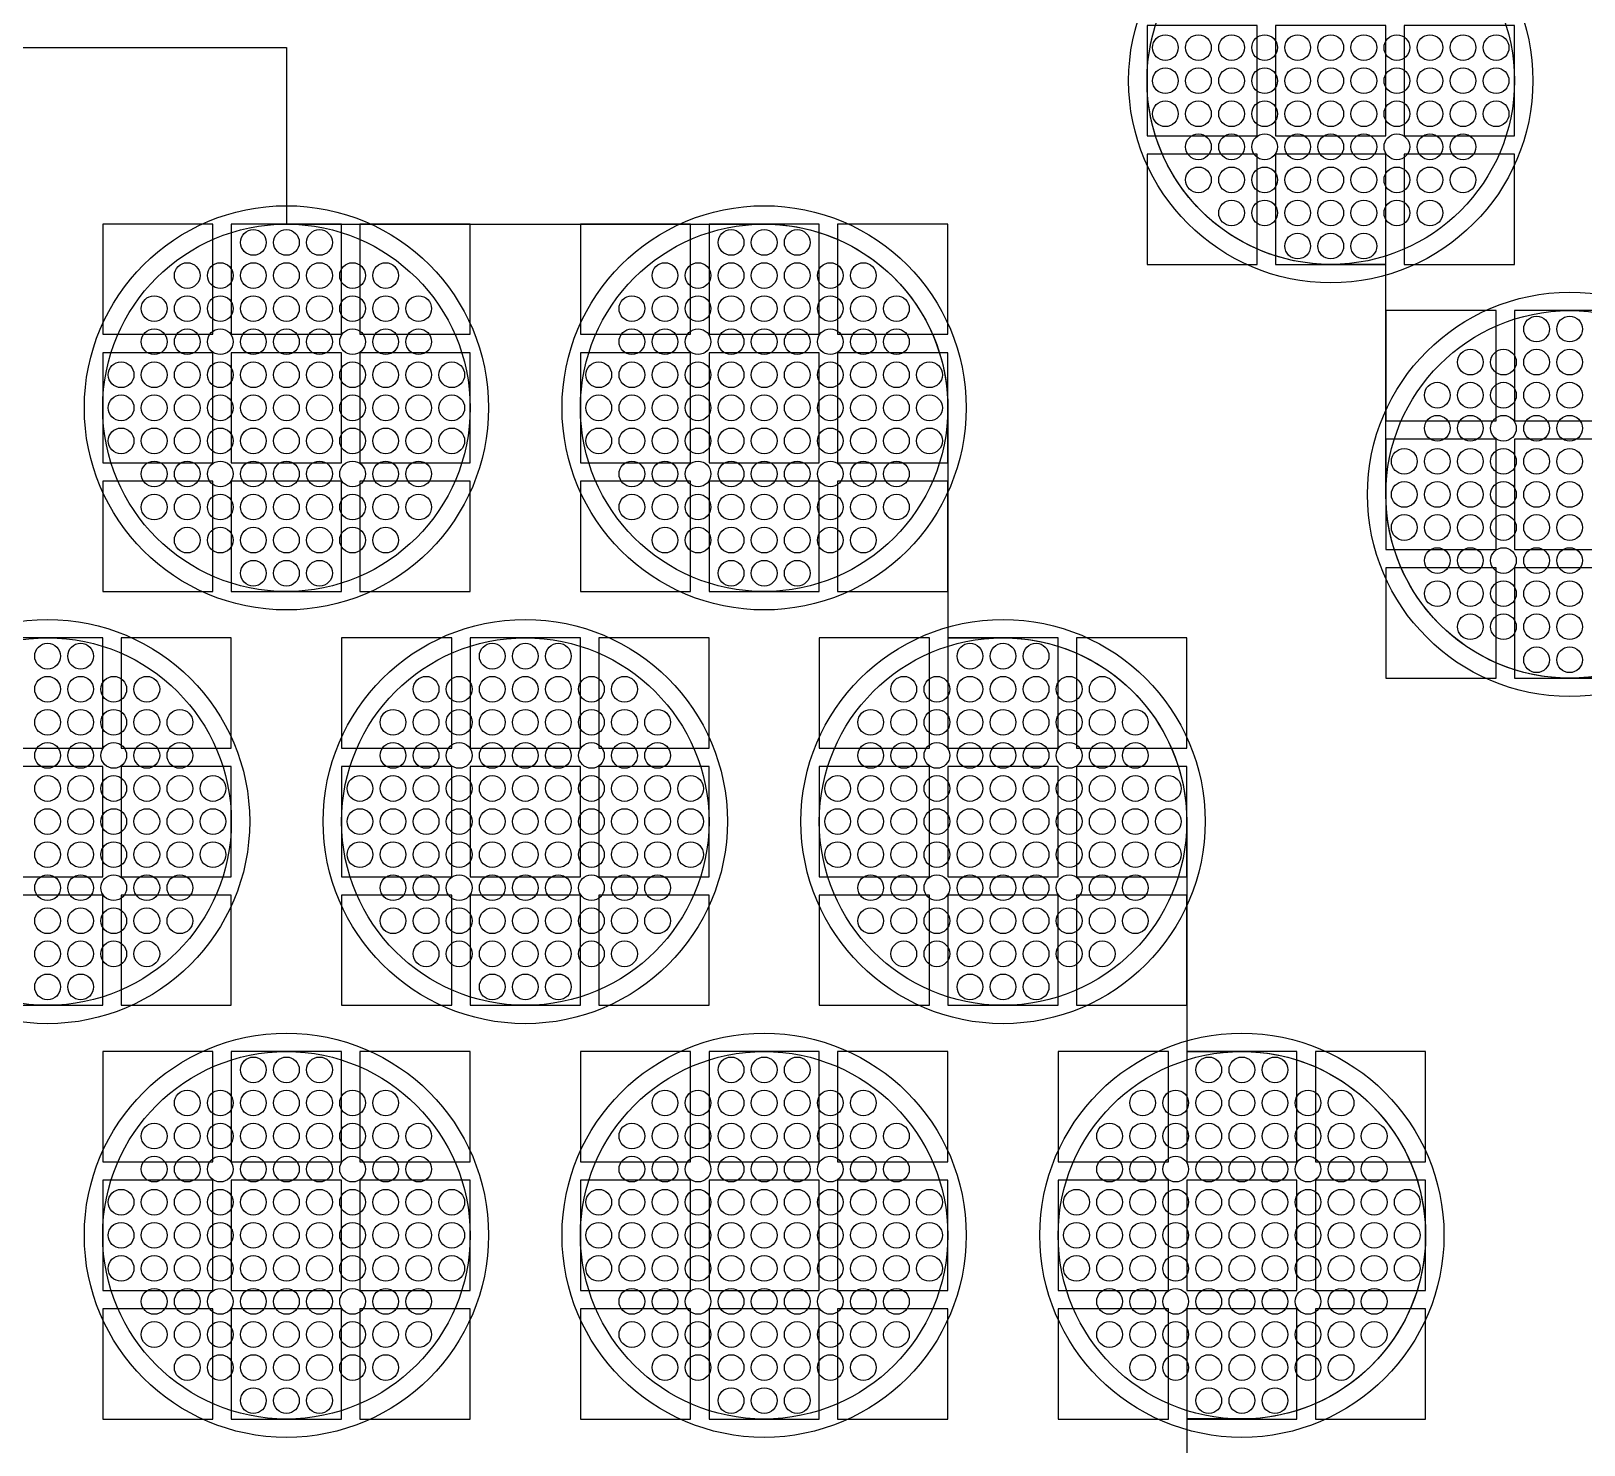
# Model space of a CAD drawing. Extents: x -49 to 54, y -38 to 38.
# Drawn here: x -8.858 to -4.632, y 19.852 to 23.699 of the extents above; entities that cross this region are included whole.
import ezdxf

# ---------------------------------------------------------------- set-up
doc = ezdxf.new("R2010")
doc.units = 0
for name, color, linetype in [('BACK_LAYER', 5, 'CONTINUOUS'), ('COND_LAYER_LOWER_ELECTRODE', 6, 'CONTINUOUS'), ('CONDUCTIVE_LAYER_BACK_LAYER', 2, 'CONTINUOUS'), ('EMITTER', 3, 'CONTINUOUS'), ('LOWER_ELECTRODE', 1, 'CONTINUOUS')]:
    doc.layers.add(name, color=color, linetype=linetype)

msp = doc.modelspace()

# ---------------------------------------------------------------- linework, layer by layer
at = {"layer": 'BACK_LAYER'}
for points in [[(-5.8209, 23.4139), (-5.5209, 23.4139), (-5.5209, 23.7139), (-5.8209, 23.7139)], [(-5.4709, 23.4139), (-5.1709, 23.4139), (-5.1709, 23.7139), (-5.4709, 23.7139)], [(-5.1209, 23.4139), (-4.8209, 23.4139), (-4.8209, 23.7139), (-5.1209, 23.7139)], [(-5.8209, 23.0639), (-5.5209, 23.0639), (-5.5209, 23.3639), (-5.8209, 23.3639)], [(-5.4709, 23.0639), (-5.1709, 23.0639), (-5.1709, 23.3639), (-5.4709, 23.3639)], [(-5.1209, 23.0639), (-4.8209, 23.0639), (-4.8209, 23.3639), (-5.1209, 23.3639)], [(-8.6628, 22.8737), (-8.3628, 22.8737), (-8.3628, 23.1737), (-8.6628, 23.1737)], [(-8.3128, 22.8737), (-8.0128, 22.8737), (-8.0128, 23.1737), (-8.3128, 23.1737)], [(-7.9628, 22.8737), (-7.6628, 22.8737), (-7.6628, 23.1737), (-7.9628, 23.1737)], [(-7.3628, 22.8737), (-7.0628, 22.8737), (-7.0628, 23.1737), (-7.3628, 23.1737)], [(-7.0128, 22.8737), (-6.7128, 22.8737), (-6.7128, 23.1737), (-7.0128, 23.1737)], [(-6.6628, 22.8737), (-6.3628, 22.8737), (-6.3628, 23.1737), (-6.6628, 23.1737)], [(-5.1709, 22.6381), (-4.8709, 22.6381), (-4.8709, 22.9381), (-5.1709, 22.9381)], [(-4.8209, 22.6381), (-4.5209, 22.6381), (-4.5209, 22.9381), (-4.8209, 22.9381)], [(-8.6628, 22.5237), (-8.3628, 22.5237), (-8.3628, 22.8237), (-8.6628, 22.8237)], [(-8.3128, 22.5237), (-8.0128, 22.5237), (-8.0128, 22.8237), (-8.3128, 22.8237)], [(-7.9628, 22.5237), (-7.6628, 22.5237), (-7.6628, 22.8237), (-7.9628, 22.8237)], [(-7.3628, 22.5237), (-7.0628, 22.5237), (-7.0628, 22.8237), (-7.3628, 22.8237)], [(-7.0128, 22.5237), (-6.7128, 22.5237), (-6.7128, 22.8237), (-7.0128, 22.8237)], [(-6.6628, 22.5237), (-6.3628, 22.5237), (-6.3628, 22.8237), (-6.6628, 22.8237)], [(-5.1709, 22.2881), (-4.8709, 22.2881), (-4.8709, 22.5881), (-5.1709, 22.5881)], [(-4.8209, 22.2881), (-4.5209, 22.2881), (-4.5209, 22.5881), (-4.8209, 22.5881)], [(-8.6628, 22.1737), (-8.3628, 22.1737), (-8.3628, 22.4737), (-8.6628, 22.4737)], [(-8.3128, 22.1737), (-8.0128, 22.1737), (-8.0128, 22.4737), (-8.3128, 22.4737)], [(-7.9628, 22.1737), (-7.6628, 22.1737), (-7.6628, 22.4737), (-7.9628, 22.4737)], [(-7.3628, 22.1737), (-7.0628, 22.1737), (-7.0628, 22.4737), (-7.3628, 22.4737)], [(-7.0128, 22.1737), (-6.7128, 22.1737), (-6.7128, 22.4737), (-7.0128, 22.4737)], [(-6.6628, 22.1737), (-6.3628, 22.1737), (-6.3628, 22.4737), (-6.6628, 22.4737)], [(-5.1709, 21.9381), (-4.8709, 21.9381), (-4.8709, 22.2381), (-5.1709, 22.2381)], [(-4.8209, 21.9381), (-4.5209, 21.9381), (-4.5209, 22.2381), (-4.8209, 22.2381)], [(-8.9628, 21.7479), (-8.6628, 21.7479), (-8.6628, 22.0479), (-8.9628, 22.0479)], [(-8.6128, 21.7479), (-8.3128, 21.7479), (-8.3128, 22.0479), (-8.6128, 22.0479)], [(-8.0128, 21.7479), (-7.7128, 21.7479), (-7.7128, 22.0479), (-8.0128, 22.0479)], [(-7.6628, 21.7479), (-7.3628, 21.7479), (-7.3628, 22.0479), (-7.6628, 22.0479)], [(-7.3128, 21.7479), (-7.0128, 21.7479), (-7.0128, 22.0479), (-7.3128, 22.0479)], [(-6.7128, 21.7479), (-6.4128, 21.7479), (-6.4128, 22.0479), (-6.7128, 22.0479)], [(-6.3628, 21.7479), (-6.0628, 21.7479), (-6.0628, 22.0479), (-6.3628, 22.0479)], [(-6.0128, 21.7479), (-5.7128, 21.7479), (-5.7128, 22.0479), (-6.0128, 22.0479)], [(-8.9628, 21.3979), (-8.6628, 21.3979), (-8.6628, 21.6979), (-8.9628, 21.6979)], [(-8.6128, 21.3979), (-8.3128, 21.3979), (-8.3128, 21.6979), (-8.6128, 21.6979)], [(-8.0128, 21.3979), (-7.7128, 21.3979), (-7.7128, 21.6979), (-8.0128, 21.6979)], [(-7.6628, 21.3979), (-7.3628, 21.3979), (-7.3628, 21.6979), (-7.6628, 21.6979)], [(-7.3128, 21.3979), (-7.0128, 21.3979), (-7.0128, 21.6979), (-7.3128, 21.6979)], [(-6.7128, 21.3979), (-6.4128, 21.3979), (-6.4128, 21.6979), (-6.7128, 21.6979)], [(-6.3628, 21.3979), (-6.0628, 21.3979), (-6.0628, 21.6979), (-6.3628, 21.6979)], [(-6.0128, 21.3979), (-5.7128, 21.3979), (-5.7128, 21.6979), (-6.0128, 21.6979)], [(-8.9628, 21.0479), (-8.6628, 21.0479), (-8.6628, 21.3479), (-8.9628, 21.3479)], [(-8.6128, 21.0479), (-8.3128, 21.0479), (-8.3128, 21.3479), (-8.6128, 21.3479)], [(-8.0128, 21.0479), (-7.7128, 21.0479), (-7.7128, 21.3479), (-8.0128, 21.3479)], [(-7.6628, 21.0479), (-7.3628, 21.0479), (-7.3628, 21.3479), (-7.6628, 21.3479)], [(-7.3128, 21.0479), (-7.0128, 21.0479), (-7.0128, 21.3479), (-7.3128, 21.3479)], [(-6.7128, 21.0479), (-6.4128, 21.0479), (-6.4128, 21.3479), (-6.7128, 21.3479)], [(-6.3628, 21.0479), (-6.0628, 21.0479), (-6.0628, 21.3479), (-6.3628, 21.3479)], [(-6.0128, 21.0479), (-5.7128, 21.0479), (-5.7128, 21.3479), (-6.0128, 21.3479)], [(-8.6628, 20.6221), (-8.3628, 20.6221), (-8.3628, 20.9221), (-8.6628, 20.9221)], [(-8.3128, 20.6221), (-8.0128, 20.6221), (-8.0128, 20.9221), (-8.3128, 20.9221)], [(-7.9628, 20.6221), (-7.6628, 20.6221), (-7.6628, 20.9221), (-7.9628, 20.9221)], [(-7.3628, 20.6221), (-7.0628, 20.6221), (-7.0628, 20.9221), (-7.3628, 20.9221)], [(-7.0128, 20.6221), (-6.7128, 20.6221), (-6.7128, 20.9221), (-7.0128, 20.9221)], [(-6.6628, 20.6221), (-6.3628, 20.6221), (-6.3628, 20.9221), (-6.6628, 20.9221)], [(-6.0628, 20.6221), (-5.7628, 20.6221), (-5.7628, 20.9221), (-6.0628, 20.9221)], [(-5.7128, 20.6221), (-5.4128, 20.6221), (-5.4128, 20.9221), (-5.7128, 20.9221)], [(-5.3628, 20.6221), (-5.0628, 20.6221), (-5.0628, 20.9221), (-5.3628, 20.9221)], [(-8.6628, 20.2721), (-8.3628, 20.2721), (-8.3628, 20.5721), (-8.6628, 20.5721)], [(-8.3128, 20.2721), (-8.0128, 20.2721), (-8.0128, 20.5721), (-8.3128, 20.5721)], [(-7.9628, 20.2721), (-7.6628, 20.2721), (-7.6628, 20.5721), (-7.9628, 20.5721)], [(-7.3628, 20.2721), (-7.0628, 20.2721), (-7.0628, 20.5721), (-7.3628, 20.5721)], [(-7.0128, 20.2721), (-6.7128, 20.2721), (-6.7128, 20.5721), (-7.0128, 20.5721)], [(-6.6628, 20.2721), (-6.3628, 20.2721), (-6.3628, 20.5721), (-6.6628, 20.5721)], [(-6.0628, 20.2721), (-5.7628, 20.2721), (-5.7628, 20.5721), (-6.0628, 20.5721)], [(-5.7128, 20.2721), (-5.4128, 20.2721), (-5.4128, 20.5721), (-5.7128, 20.5721)], [(-5.3628, 20.2721), (-5.0628, 20.2721), (-5.0628, 20.5721), (-5.3628, 20.5721)], [(-8.6628, 19.9221), (-8.3628, 19.9221), (-8.3628, 20.2221), (-8.6628, 20.2221)], [(-8.3128, 19.9221), (-8.0128, 19.9221), (-8.0128, 20.2221), (-8.3128, 20.2221)], [(-7.9628, 19.9221), (-7.6628, 19.9221), (-7.6628, 20.2221), (-7.9628, 20.2221)], [(-7.3628, 19.9221), (-7.0628, 19.9221), (-7.0628, 20.2221), (-7.3628, 20.2221)], [(-7.0128, 19.9221), (-6.7128, 19.9221), (-6.7128, 20.2221), (-7.0128, 20.2221)], [(-6.6628, 19.9221), (-6.3628, 19.9221), (-6.3628, 20.2221), (-6.6628, 20.2221)], [(-6.0628, 19.9221), (-5.7628, 19.9221), (-5.7628, 20.2221), (-6.0628, 20.2221)], [(-5.7128, 19.9221), (-5.4128, 19.9221), (-5.4128, 20.2221), (-5.7128, 20.2221)], [(-5.3628, 19.9221), (-5.0628, 19.9221), (-5.0628, 20.2221), (-5.3628, 20.2221)]]:
    msp.add_lwpolyline(points, close=True, dxfattribs=at)
at = {"layer": 'COND_LAYER_LOWER_ELECTRODE'}
for centre in [(-5.3209, 23.5639), (-8.1628, 22.6737), (-6.8628, 22.6737), (-4.6709, 22.4381), (-8.8128, 21.5479), (-7.5128, 21.5479), (-6.2128, 21.5479), (-8.1628, 20.4221), (-6.8628, 20.4221), (-5.5628, 20.4221)]:
    msp.add_circle(centre, 0.55, dxfattribs=at)
at = {"layer": 'CONDUCTIVE_LAYER_BACK_LAYER'}
for points in [[(-4.5209, 21.9382), (-4.6809, 21.9382), (-4.7007, 21.939), (-4.7206, 21.9406), (-4.7403, 21.9429), (-4.7599, 21.9461), (-4.7794, 21.95), (-4.7987, 21.9547), (-4.8179, 21.9602), (-4.8367, 21.9664), (-4.8554, 21.9734), (-4.8737, 21.9811), (-4.8917, 21.9895), (-4.9094, 21.9986), (-4.9266, 22.0084), (-4.9435, 22.019), (-4.96, 22.0301), (-4.976, 22.0419), (-4.9915, 22.0544), (-5.0065, 22.0674), (-5.021, 22.0811), (-5.0349, 22.0953), (-5.0482, 22.11), (-5.061, 22.1253), (-5.0731, 22.141), (-5.0846, 22.1572), (-5.0954, 22.1739), (-5.1056, 22.191), (-5.1151, 22.2085), (-5.1238, 22.2263), (-5.1319, 22.2445), (-5.1392, 22.2629), (-5.1458, 22.2817), (-5.1517, 22.3007), (-5.1568, 22.3199), (-5.1611, 22.3393), (-5.1646, 22.3589), (-5.1674, 22.3786), (-5.1693, 22.3984), (-5.1705, 22.4182), (-5.1709, 22.4381), (-5.1709, 23.064), (-5.3309, 23.064), (-5.3507, 23.0648), (-5.3706, 23.0664), (-5.3903, 23.0688), (-5.4099, 23.0719), (-5.4294, 23.0759), (-5.4487, 23.0805), (-5.4679, 23.086), (-5.4867, 23.0922), (-5.5054, 23.0992), (-5.5237, 23.1069), (-5.5417, 23.1153), (-5.5594, 23.1245), (-5.5766, 23.1343), (-5.5935, 23.1448), (-5.61, 23.156), (-5.626, 23.1678), (-5.6415, 23.1802), (-5.6565, 23.1933), (-5.671, 23.2069), (-5.6849, 23.2211), (-5.6982, 23.2358), (-5.711, 23.2511), (-5.7231, 23.2668), (-5.7346, 23.2831), (-5.7454, 23.2997), (-5.7556, 23.3168), (-5.7651, 23.3343), (-5.7738, 23.3521), (-5.7819, 23.3703), (-5.7892, 23.3888), (-5.7958, 23.4075), (-5.8017, 23.4265), (-5.8068, 23.4458), (-5.8111, 23.4652), (-5.8146, 23.4847), (-5.8174, 23.5044), (-5.8193, 23.5242), (-5.8205, 23.5441), (-5.8209, 23.5639), (-5.8205, 23.5838), (-5.8193, 23.6037), (-5.8174, 23.6234), (-5.8146, 23.6431), (-5.8111, 23.6627), (-5.8068, 23.6821), (-5.8017, 23.7013)], [(-9.9197, 23.6541), (-8.1628, 23.6541), (-8.1628, 23.1736), (-6.8528, 23.1736), (-6.833, 23.1729), (-6.8132, 23.1713), (-6.7934, 23.1689), (-6.7738, 23.1658), (-6.7543, 23.1618), (-6.735, 23.1571), (-6.7159, 23.1517), (-6.697, 23.1455), (-6.6784, 23.1385), (-6.66, 23.1308), (-6.642, 23.1224), (-6.6244, 23.1132), (-6.6071, 23.1034), (-6.5902, 23.0929), (-6.5737, 23.0817), (-6.5578, 23.0699), (-6.5422, 23.0575), (-6.5272, 23.0444), (-6.5128, 23.0308), (-6.4988, 23.0166), (-6.4855, 23.0019), (-6.4728, 22.9866), (-6.4606, 22.9708), (-6.4491, 22.9546), (-6.4383, 22.938), (-6.4281, 22.9209), (-6.4186, 22.9034), (-6.4099, 22.8856), (-6.4018, 22.8674), (-6.3945, 22.8489), (-6.3879, 22.8301), (-6.382, 22.8111), (-6.377, 22.7919), (-6.3726, 22.7725), (-6.3691, 22.7529), (-6.3663, 22.7333), (-6.3644, 22.7135), (-6.3632, 22.6936), (-6.3628, 22.6737), (-6.3628, 22.0478), (-6.2028, 22.0478), (-6.183, 22.047), (-6.1632, 22.0454), (-6.1434, 22.0431), (-6.1238, 22.0399), (-6.1043, 22.036), (-6.085, 22.0313), (-6.0659, 22.0258), (-6.047, 22.0196), (-6.0284, 22.0127), (-6.01, 22.005), (-5.992, 21.9965), (-5.9744, 21.9874), (-5.9571, 21.9776), (-5.9402, 21.9671), (-5.9237, 21.9559), (-5.9078, 21.9441), (-5.8922, 21.9316), (-5.8772, 21.9186), (-5.8628, 21.905), (-5.8488, 21.8908), (-5.8355, 21.876), (-5.8228, 21.8608), (-5.8106, 21.845), (-5.7991, 21.8288), (-5.7883, 21.8121), (-5.7781, 21.795), (-5.7686, 21.7776), (-5.7599, 21.7597), (-5.7518, 21.7415), (-5.7445, 21.7231), (-5.7379, 21.7043), (-5.732, 21.6853), (-5.727, 21.6661), (-5.7226, 21.6467), (-5.7191, 21.6271), (-5.7163, 21.6074), (-5.7144, 21.5876), (-5.7132, 21.5678), (-5.7128, 21.5479), (-5.7128, 20.922), (-5.5528, 20.922), (-5.533, 20.9212), (-5.5132, 20.9196), (-5.4934, 20.9172), (-5.4738, 20.9141), (-5.4543, 20.9102), (-5.435, 20.9055), (-5.4159, 20.9), (-5.397, 20.8938), (-5.3784, 20.8868), (-5.36, 20.8791), (-5.342, 20.8707), (-5.3244, 20.8616), (-5.3071, 20.8517), (-5.2902, 20.8412), (-5.2737, 20.8301), (-5.2578, 20.8183), (-5.2422, 20.8058), (-5.2272, 20.7928), (-5.2128, 20.7791), (-5.1988, 20.7649), (-5.1855, 20.7502), (-5.1728, 20.7349), (-5.1606, 20.7192), (-5.1491, 20.703), (-5.1383, 20.6863), (-5.1281, 20.6692), (-5.1186, 20.6517), (-5.1099, 20.6339), (-5.1018, 20.6157), (-5.0945, 20.5972), (-5.0879, 20.5785), (-5.082, 20.5595), (-5.077, 20.5403), (-5.0726, 20.5208), (-5.0691, 20.5013), (-5.0663, 20.4816), (-5.0644, 20.4618), (-5.0632, 20.442), (-5.0628, 20.4221), (-5.0632, 20.4022), (-5.0644, 20.3824), (-5.0663, 20.3626), (-5.0691, 20.3429), (-5.0726, 20.3233), (-5.077, 20.3039), (-5.082, 20.2847), (-5.0879, 20.2657), (-5.0945, 20.2469), (-5.1018, 20.2284), (-5.1099, 20.2103), (-5.1186, 20.1924), (-5.1281, 20.175), (-5.1383, 20.1579), (-5.1491, 20.1412), (-5.1606, 20.125), (-5.1728, 20.1092), (-5.1855, 20.094), (-5.1988, 20.0792), (-5.2128, 20.065), (-5.2272, 20.0514), (-5.2422, 20.0383), (-5.2578, 20.0259), (-5.2737, 20.0141), (-5.2902, 20.0029), (-5.3071, 19.9924), (-5.3244, 19.9826), (-5.342, 19.9735), (-5.36, 19.965), (-5.3784, 19.9573), (-5.397, 19.9504), (-5.4159, 19.9442), (-5.435, 19.9387), (-5.4543, 19.934), (-5.4738, 19.9301), (-5.4934, 19.9269), (-5.5132, 19.9245), (-5.533, 19.923), (-5.5528, 19.9222), (-5.7128, 19.9222), (-5.7128, 19.2962)]]:
    msp.add_lwpolyline(points, dxfattribs=at)
at = {"layer": 'EMITTER'}
for centre in [(-5.3209, 23.5639), (-8.1628, 22.6737), (-6.8628, 22.6737), (-4.6709, 22.4381), (-8.8128, 21.5479), (-7.5128, 21.5479), (-6.2128, 21.5479), (-8.1628, 20.4221), (-6.8628, 20.4221), (-5.5628, 20.4221)]:
    msp.add_circle(centre, 0.5, dxfattribs=at)
at = {"layer": 'LOWER_ELECTRODE'}
for centre in [(-5.7709, 23.6539), (-5.6809, 23.6539), (-5.5909, 23.6539), (-5.5009, 23.6539), (-5.4109, 23.6539), (-5.3209, 23.6539), (-5.2309, 23.6539), (-5.1409, 23.6539), (-5.0509, 23.6539), (-4.9609, 23.6539), (-4.8709, 23.6539), (-5.7709, 23.5639), (-5.6809, 23.5639), (-5.5909, 23.5639), (-5.5009, 23.5639), (-5.4109, 23.5639), (-5.3209, 23.5639), (-5.2309, 23.5639), (-5.1409, 23.5639), (-5.0509, 23.5639), (-4.9609, 23.5639), (-4.8709, 23.5639), (-5.7709, 23.4739), (-5.6809, 23.4739), (-5.5909, 23.4739), (-5.5009, 23.4739), (-5.4109, 23.4739), (-5.3209, 23.4739), (-5.2309, 23.4739), (-5.1409, 23.4739), (-5.0509, 23.4739), (-4.9609, 23.4739), (-4.8709, 23.4739), (-5.6809, 23.3839), (-5.5909, 23.3839), (-5.5009, 23.3839), (-5.4109, 23.3839), (-5.3209, 23.3839), (-5.2309, 23.3839), (-5.1409, 23.3839), (-5.0509, 23.3839), (-4.9609, 23.3839), (-5.6809, 23.2939), (-5.5909, 23.2939), (-5.5009, 23.2939), (-5.4109, 23.2939), (-5.3209, 23.2939), (-5.2309, 23.2939), (-5.1409, 23.2939), (-5.0509, 23.2939), (-4.9609, 23.2939), (-5.5909, 23.2039), (-5.5009, 23.2039), (-5.4109, 23.2039), (-5.3209, 23.2039), (-5.2309, 23.2039), (-5.1409, 23.2039), (-5.0509, 23.2039), (-8.2528, 23.1237), (-8.1628, 23.1237), (-8.0728, 23.1237), (-6.9528, 23.1237), (-6.8628, 23.1237), (-6.7728, 23.1237), (-5.4109, 23.1139), (-5.3209, 23.1139), (-5.2309, 23.1139), (-8.4328, 23.0337), (-8.3428, 23.0337), (-8.2528, 23.0337), (-8.1628, 23.0337), (-8.0728, 23.0337), (-7.9828, 23.0337), (-7.8928, 23.0337), (-7.1328, 23.0337), (-7.0428, 23.0337), (-6.9528, 23.0337), (-6.8628, 23.0337), (-6.7728, 23.0337), (-6.6828, 23.0337), (-6.5928, 23.0337), (-8.5228, 22.9437), (-8.4328, 22.9437), (-8.3428, 22.9437), (-8.2528, 22.9437), (-8.1628, 22.9437), (-8.0728, 22.9437), (-7.9828, 22.9437), (-7.8928, 22.9437), (-7.8028, 22.9437), (-7.2228, 22.9437), (-7.1328, 22.9437), (-7.0428, 22.9437), (-6.9528, 22.9437), (-6.8628, 22.9437), (-6.7728, 22.9437), (-6.6828, 22.9437), (-6.5928, 22.9437), (-6.5028, 22.9437), (-4.7609, 22.8881), (-4.6709, 22.8881), (-8.5228, 22.8537), (-8.4328, 22.8537), (-8.3428, 22.8537), (-8.2528, 22.8537), (-8.1628, 22.8537), (-8.0728, 22.8537), (-7.9828, 22.8537), (-7.8928, 22.8537), (-7.8028, 22.8537), (-7.2228, 22.8537), (-7.1328, 22.8537), (-7.0428, 22.8537), (-6.9528, 22.8537), (-6.8628, 22.8537), (-6.7728, 22.8537), (-6.6828, 22.8537), (-6.5928, 22.8537), (-6.5028, 22.8537), (-4.9409, 22.7981), (-4.8509, 22.7981), (-4.7609, 22.7981), (-4.6709, 22.7981), (-8.6128, 22.7637), (-8.5228, 22.7637), (-8.4328, 22.7637), (-8.3428, 22.7637), (-8.2528, 22.7637), (-8.1628, 22.7637), (-8.0728, 22.7637), (-7.9828, 22.7637), (-7.8928, 22.7637), (-7.8028, 22.7637), (-7.7128, 22.7637), (-7.3128, 22.7637), (-7.2228, 22.7637), (-7.1328, 22.7637), (-7.0428, 22.7637), (-6.9528, 22.7637), (-6.8628, 22.7637), (-6.7728, 22.7637), (-6.6828, 22.7637), (-6.5928, 22.7637), (-6.5028, 22.7637), (-6.4128, 22.7637), (-5.0309, 22.7081), (-4.9409, 22.7081), (-4.8509, 22.7081), (-4.7609, 22.7081), (-4.6709, 22.7081), (-8.6128, 22.6737), (-8.5228, 22.6737), (-8.4328, 22.6737), (-8.3428, 22.6737), (-8.2528, 22.6737), (-8.1628, 22.6737), (-8.0728, 22.6737), (-7.9828, 22.6737), (-7.8928, 22.6737), (-7.8028, 22.6737), (-7.7128, 22.6737), (-7.3128, 22.6737), (-7.2228, 22.6737), (-7.1328, 22.6737), (-7.0428, 22.6737), (-6.9528, 22.6737), (-6.8628, 22.6737), (-6.7728, 22.6737), (-6.6828, 22.6737), (-6.5928, 22.6737), (-6.5028, 22.6737), (-6.4128, 22.6737), (-5.0309, 22.6181), (-4.9409, 22.6181), (-4.8509, 22.6181), (-4.7609, 22.6181), (-4.6709, 22.6181), (-8.6128, 22.5837), (-8.5228, 22.5837), (-8.4328, 22.5837), (-8.3428, 22.5837), (-8.2528, 22.5837), (-8.1628, 22.5837), (-8.0728, 22.5837), (-7.9828, 22.5837), (-7.8928, 22.5837), (-7.8028, 22.5837), (-7.7128, 22.5837), (-7.3128, 22.5837), (-7.2228, 22.5837), (-7.1328, 22.5837), (-7.0428, 22.5837), (-6.9528, 22.5837), (-6.8628, 22.5837), (-6.7728, 22.5837), (-6.6828, 22.5837), (-6.5928, 22.5837), (-6.5028, 22.5837), (-6.4128, 22.5837), (-8.5228, 22.4937), (-8.4328, 22.4937), (-8.3428, 22.4937), (-8.2528, 22.4937), (-8.1628, 22.4937), (-8.0728, 22.4937), (-7.9828, 22.4937), (-7.8928, 22.4937), (-7.8028, 22.4937), (-7.2228, 22.4937), (-7.1328, 22.4937), (-7.0428, 22.4937), (-6.9528, 22.4937), (-6.8628, 22.4937), (-6.7728, 22.4937), (-6.6828, 22.4937), (-6.5928, 22.4937), (-6.5028, 22.4937), (-5.1209, 22.5281), (-5.0309, 22.5281), (-4.9409, 22.5281), (-4.8509, 22.5281), (-4.7609, 22.5281), (-4.6709, 22.5281), (-5.1209, 22.4381), (-5.0309, 22.4381), (-4.9409, 22.4381), (-4.8509, 22.4381), (-4.7609, 22.4381), (-4.6709, 22.4381), (-8.5228, 22.4037), (-8.4328, 22.4037), (-8.3428, 22.4037), (-8.2528, 22.4037), (-8.1628, 22.4037), (-8.0728, 22.4037), (-7.9828, 22.4037), (-7.8928, 22.4037), (-7.8028, 22.4037), (-7.2228, 22.4037), (-7.1328, 22.4037), (-7.0428, 22.4037), (-6.9528, 22.4037), (-6.8628, 22.4037), (-6.7728, 22.4037), (-6.6828, 22.4037), (-6.5928, 22.4037), (-6.5028, 22.4037), (-5.1209, 22.3481), (-5.0309, 22.3481), (-4.9409, 22.3481), (-4.8509, 22.3481), (-4.7609, 22.3481), (-4.6709, 22.3481), (-8.4328, 22.3137), (-8.3428, 22.3137), (-8.2528, 22.3137), (-8.1628, 22.3137), (-8.0728, 22.3137), (-7.9828, 22.3137), (-7.8928, 22.3137), (-7.1328, 22.3137), (-7.0428, 22.3137), (-6.9528, 22.3137), (-6.8628, 22.3137), (-6.7728, 22.3137), (-6.6828, 22.3137), (-6.5928, 22.3137), (-5.0309, 22.2581), (-4.9409, 22.2581), (-4.8509, 22.2581), (-4.7609, 22.2581), (-4.6709, 22.2581), (-8.2528, 22.2237), (-8.1628, 22.2237), (-8.0728, 22.2237), (-6.9528, 22.2237), (-6.8628, 22.2237), (-6.7728, 22.2237), (-5.0309, 22.1681), (-4.9409, 22.1681), (-4.8509, 22.1681), (-4.7609, 22.1681), (-4.6709, 22.1681), (-4.9409, 22.0781), (-4.8509, 22.0781), (-4.7609, 22.0781), (-4.6709, 22.0781), (-8.8128, 21.9979), (-8.7228, 21.9979), (-7.6028, 21.9979), (-7.5128, 21.9979), (-7.4228, 21.9979), (-6.3028, 21.9979), (-6.2128, 21.9979), (-6.1228, 21.9979), (-4.7609, 21.9881), (-4.6709, 21.9881), (-8.8128, 21.9079), (-8.7228, 21.9079), (-8.6328, 21.9079), (-8.5428, 21.9079), (-7.7828, 21.9079), (-7.6928, 21.9079), (-7.6028, 21.9079), (-7.5128, 21.9079), (-7.4228, 21.9079), (-7.3328, 21.9079), (-7.2428, 21.9079), (-6.4828, 21.9079), (-6.3928, 21.9079), (-6.3028, 21.9079), (-6.2128, 21.9079), (-6.1228, 21.9079), (-6.0328, 21.9079), (-5.9428, 21.9079), (-8.8128, 21.8179), (-8.7228, 21.8179), (-8.6328, 21.8179), (-8.5428, 21.8179), (-8.4528, 21.8179), (-7.8728, 21.8179), (-7.7828, 21.8179), (-7.6928, 21.8179), (-7.6028, 21.8179), (-7.5128, 21.8179), (-7.4228, 21.8179), (-7.3328, 21.8179), (-7.2428, 21.8179), (-7.1528, 21.8179), (-6.5728, 21.8179), (-6.4828, 21.8179), (-6.3928, 21.8179), (-6.3028, 21.8179), (-6.2128, 21.8179), (-6.1228, 21.8179), (-6.0328, 21.8179), (-5.9428, 21.8179), (-5.8528, 21.8179), (-8.8128, 21.7279), (-8.7228, 21.7279), (-8.6328, 21.7279), (-8.5428, 21.7279), (-8.4528, 21.7279), (-7.8728, 21.7279), (-7.7828, 21.7279), (-7.6928, 21.7279), (-7.6028, 21.7279), (-7.5128, 21.7279), (-7.4228, 21.7279), (-7.3328, 21.7279), (-7.2428, 21.7279), (-7.1528, 21.7279), (-6.5728, 21.7279), (-6.4828, 21.7279), (-6.3928, 21.7279), (-6.3028, 21.7279), (-6.2128, 21.7279), (-6.1228, 21.7279), (-6.0328, 21.7279), (-5.9428, 21.7279), (-5.8528, 21.7279), (-8.8128, 21.6379), (-8.7228, 21.6379), (-8.6328, 21.6379), (-8.5428, 21.6379), (-8.4528, 21.6379), (-8.3628, 21.6379), (-7.9628, 21.6379), (-7.8728, 21.6379), (-7.7828, 21.6379), (-7.6928, 21.6379), (-7.6028, 21.6379), (-7.5128, 21.6379), (-7.4228, 21.6379), (-7.3328, 21.6379), (-7.2428, 21.6379), (-7.1528, 21.6379), (-7.0628, 21.6379), (-6.6628, 21.6379), (-6.5728, 21.6379), (-6.4828, 21.6379), (-6.3928, 21.6379), (-6.3028, 21.6379), (-6.2128, 21.6379), (-6.1228, 21.6379), (-6.0328, 21.6379), (-5.9428, 21.6379), (-5.8528, 21.6379), (-5.7628, 21.6379), (-8.8128, 21.5479), (-8.7228, 21.5479), (-8.6328, 21.5479), (-8.5428, 21.5479), (-8.4528, 21.5479), (-8.3628, 21.5479), (-7.9628, 21.5479), (-7.8728, 21.5479), (-7.7828, 21.5479), (-7.6928, 21.5479), (-7.6028, 21.5479), (-7.5128, 21.5479), (-7.4228, 21.5479), (-7.3328, 21.5479), (-7.2428, 21.5479), (-7.1528, 21.5479), (-7.0628, 21.5479), (-6.6628, 21.5479), (-6.5728, 21.5479), (-6.4828, 21.5479), (-6.3928, 21.5479), (-6.3028, 21.5479), (-6.2128, 21.5479), (-6.1228, 21.5479), (-6.0328, 21.5479), (-5.9428, 21.5479), (-5.8528, 21.5479), (-5.7628, 21.5479), (-8.8128, 21.4579), (-8.7228, 21.4579), (-8.6328, 21.4579), (-8.5428, 21.4579), (-8.4528, 21.4579), (-8.3628, 21.4579), (-7.9628, 21.4579), (-7.8728, 21.4579), (-7.7828, 21.4579), (-7.6928, 21.4579), (-7.6028, 21.4579), (-7.5128, 21.4579), (-7.4228, 21.4579), (-7.3328, 21.4579), (-7.2428, 21.4579), (-7.1528, 21.4579), (-7.0628, 21.4579), (-6.6628, 21.4579), (-6.5728, 21.4579), (-6.4828, 21.4579), (-6.3928, 21.4579), (-6.3028, 21.4579), (-6.2128, 21.4579), (-6.1228, 21.4579), (-6.0328, 21.4579), (-5.9428, 21.4579), (-5.8528, 21.4579), (-5.7628, 21.4579), (-8.8128, 21.3679), (-8.7228, 21.3679), (-8.6328, 21.3679), (-8.5428, 21.3679), (-8.4528, 21.3679), (-7.8728, 21.3679), (-7.7828, 21.3679), (-7.6928, 21.3679), (-7.6028, 21.3679), (-7.5128, 21.3679), (-7.4228, 21.3679), (-7.3328, 21.3679), (-7.2428, 21.3679), (-7.1528, 21.3679), (-6.5728, 21.3679), (-6.4828, 21.3679), (-6.3928, 21.3679), (-6.3028, 21.3679), (-6.2128, 21.3679), (-6.1228, 21.3679), (-6.0328, 21.3679), (-5.9428, 21.3679), (-5.8528, 21.3679), (-8.8128, 21.2779), (-8.7228, 21.2779), (-8.6328, 21.2779), (-8.5428, 21.2779), (-8.4528, 21.2779), (-7.8728, 21.2779), (-7.7828, 21.2779), (-7.6928, 21.2779), (-7.6028, 21.2779), (-7.5128, 21.2779), (-7.4228, 21.2779), (-7.3328, 21.2779), (-7.2428, 21.2779), (-7.1528, 21.2779), (-6.5728, 21.2779), (-6.4828, 21.2779), (-6.3928, 21.2779), (-6.3028, 21.2779), (-6.2128, 21.2779), (-6.1228, 21.2779), (-6.0328, 21.2779), (-5.9428, 21.2779), (-5.8528, 21.2779), (-8.8128, 21.1879), (-8.7228, 21.1879), (-8.6328, 21.1879), (-8.5428, 21.1879), (-7.7828, 21.1879), (-7.6928, 21.1879), (-7.6028, 21.1879), (-7.5128, 21.1879), (-7.4228, 21.1879), (-7.3328, 21.1879), (-7.2428, 21.1879), (-6.4828, 21.1879), (-6.3928, 21.1879), (-6.3028, 21.1879), (-6.2128, 21.1879), (-6.1228, 21.1879), (-6.0328, 21.1879), (-5.9428, 21.1879), (-8.8128, 21.0979), (-8.7228, 21.0979), (-7.6028, 21.0979), (-7.5128, 21.0979), (-7.4228, 21.0979), (-6.3028, 21.0979), (-6.2128, 21.0979), (-6.1228, 21.0979), (-8.2528, 20.8721), (-8.1628, 20.8721), (-8.0728, 20.8721), (-6.9528, 20.8721), (-6.8628, 20.8721), (-6.7728, 20.8721), (-5.6528, 20.8721), (-5.5628, 20.8721), (-5.4728, 20.8721), (-8.4328, 20.7821), (-8.3428, 20.7821), (-8.2528, 20.7821), (-8.1628, 20.7821), (-8.0728, 20.7821), (-7.9828, 20.7821), (-7.8928, 20.7821), (-7.1328, 20.7821), (-7.0428, 20.7821), (-6.9528, 20.7821), (-6.8628, 20.7821), (-6.7728, 20.7821), (-6.6828, 20.7821), (-6.5928, 20.7821), (-5.8328, 20.7821), (-5.7428, 20.7821), (-5.6528, 20.7821), (-5.5628, 20.7821), (-5.4728, 20.7821), (-5.3828, 20.7821), (-5.2928, 20.7821), (-8.5228, 20.6921), (-8.4328, 20.6921), (-8.3428, 20.6921), (-8.2528, 20.6921), (-8.1628, 20.6921), (-8.0728, 20.6921), (-7.9828, 20.6921), (-7.8928, 20.6921), (-7.8028, 20.6921), (-7.2228, 20.6921), (-7.1328, 20.6921), (-7.0428, 20.6921), (-6.9528, 20.6921), (-6.8628, 20.6921), (-6.7728, 20.6921), (-6.6828, 20.6921), (-6.5928, 20.6921), (-6.5028, 20.6921), (-5.9228, 20.6921), (-5.8328, 20.6921), (-5.7428, 20.6921), (-5.6528, 20.6921), (-5.5628, 20.6921), (-5.4728, 20.6921), (-5.3828, 20.6921), (-5.2928, 20.6921), (-5.2028, 20.6921), (-8.5228, 20.6021), (-8.4328, 20.6021), (-8.3428, 20.6021), (-8.2528, 20.6021), (-8.1628, 20.6021), (-8.0728, 20.6021), (-7.9828, 20.6021), (-7.8928, 20.6021), (-7.8028, 20.6021), (-7.2228, 20.6021), (-7.1328, 20.6021), (-7.0428, 20.6021), (-6.9528, 20.6021), (-6.8628, 20.6021), (-6.7728, 20.6021), (-6.6828, 20.6021), (-6.5928, 20.6021), (-6.5028, 20.6021), (-5.9228, 20.6021), (-5.8328, 20.6021), (-5.7428, 20.6021), (-5.6528, 20.6021), (-5.5628, 20.6021), (-5.4728, 20.6021), (-5.3828, 20.6021), (-5.2928, 20.6021), (-5.2028, 20.6021), (-8.6128, 20.5121), (-8.5228, 20.5121), (-8.4328, 20.5121), (-8.3428, 20.5121), (-8.2528, 20.5121), (-8.1628, 20.5121), (-8.0728, 20.5121), (-7.9828, 20.5121), (-7.8928, 20.5121), (-7.8028, 20.5121), (-7.7128, 20.5121), (-7.3128, 20.5121), (-7.2228, 20.5121), (-7.1328, 20.5121), (-7.0428, 20.5121), (-6.9528, 20.5121), (-6.8628, 20.5121), (-6.7728, 20.5121), (-6.6828, 20.5121), (-6.5928, 20.5121), (-6.5028, 20.5121), (-6.4128, 20.5121), (-6.0128, 20.5121), (-5.9228, 20.5121), (-5.8328, 20.5121), (-5.7428, 20.5121), (-5.6528, 20.5121), (-5.5628, 20.5121), (-5.4728, 20.5121), (-5.3828, 20.5121), (-5.2928, 20.5121), (-5.2028, 20.5121), (-5.1128, 20.5121), (-8.6128, 20.4221), (-8.5228, 20.4221), (-8.4328, 20.4221), (-8.3428, 20.4221), (-8.2528, 20.4221), (-8.1628, 20.4221), (-8.0728, 20.4221), (-7.9828, 20.4221), (-7.8928, 20.4221), (-7.8028, 20.4221), (-7.7128, 20.4221), (-7.3128, 20.4221), (-7.2228, 20.4221), (-7.1328, 20.4221), (-7.0428, 20.4221), (-6.9528, 20.4221), (-6.8628, 20.4221), (-6.7728, 20.4221), (-6.6828, 20.4221), (-6.5928, 20.4221), (-6.5028, 20.4221), (-6.4128, 20.4221), (-6.0128, 20.4221), (-5.9228, 20.4221), (-5.8328, 20.4221), (-5.7428, 20.4221), (-5.6528, 20.4221), (-5.5628, 20.4221), (-5.4728, 20.4221), (-5.3828, 20.4221), (-5.2928, 20.4221), (-5.2028, 20.4221), (-5.1128, 20.4221), (-8.6128, 20.3321), (-8.5228, 20.3321), (-8.4328, 20.3321), (-8.3428, 20.3321), (-8.2528, 20.3321), (-8.1628, 20.3321), (-8.0728, 20.3321), (-7.9828, 20.3321), (-7.8928, 20.3321), (-7.8028, 20.3321), (-7.7128, 20.3321), (-7.3128, 20.3321), (-7.2228, 20.3321), (-7.1328, 20.3321), (-7.0428, 20.3321), (-6.9528, 20.3321), (-6.8628, 20.3321), (-6.7728, 20.3321), (-6.6828, 20.3321), (-6.5928, 20.3321), (-6.5028, 20.3321), (-6.4128, 20.3321), (-6.0128, 20.3321), (-5.9228, 20.3321), (-5.8328, 20.3321), (-5.7428, 20.3321), (-5.6528, 20.3321), (-5.5628, 20.3321), (-5.4728, 20.3321), (-5.3828, 20.3321), (-5.2928, 20.3321), (-5.2028, 20.3321), (-5.1128, 20.3321), (-8.5228, 20.2421), (-8.4328, 20.2421), (-8.3428, 20.2421), (-8.2528, 20.2421), (-8.1628, 20.2421), (-8.0728, 20.2421), (-7.9828, 20.2421), (-7.8928, 20.2421), (-7.8028, 20.2421), (-7.2228, 20.2421), (-7.1328, 20.2421), (-7.0428, 20.2421), (-6.9528, 20.2421), (-6.8628, 20.2421), (-6.7728, 20.2421), (-6.6828, 20.2421), (-6.5928, 20.2421), (-6.5028, 20.2421), (-5.9228, 20.2421), (-5.8328, 20.2421), (-5.7428, 20.2421), (-5.6528, 20.2421), (-5.5628, 20.2421), (-5.4728, 20.2421), (-5.3828, 20.2421), (-5.2928, 20.2421), (-5.2028, 20.2421), (-8.5228, 20.1521), (-8.4328, 20.1521), (-8.3428, 20.1521), (-8.2528, 20.1521), (-8.1628, 20.1521), (-8.0728, 20.1521), (-7.9828, 20.1521), (-7.8928, 20.1521), (-7.8028, 20.1521), (-7.2228, 20.1521), (-7.1328, 20.1521), (-7.0428, 20.1521), (-6.9528, 20.1521), (-6.8628, 20.1521), (-6.7728, 20.1521), (-6.6828, 20.1521), (-6.5928, 20.1521), (-6.5028, 20.1521), (-5.9228, 20.1521), (-5.8328, 20.1521), (-5.7428, 20.1521), (-5.6528, 20.1521), (-5.5628, 20.1521), (-5.4728, 20.1521), (-5.3828, 20.1521), (-5.2928, 20.1521), (-5.2028, 20.1521), (-8.4328, 20.0621), (-8.3428, 20.0621), (-8.2528, 20.0621), (-8.1628, 20.0621), (-8.0728, 20.0621), (-7.9828, 20.0621), (-7.8928, 20.0621), (-7.1328, 20.0621), (-7.0428, 20.0621), (-6.9528, 20.0621), (-6.8628, 20.0621), (-6.7728, 20.0621), (-6.6828, 20.0621), (-6.5928, 20.0621), (-5.8328, 20.0621), (-5.7428, 20.0621), (-5.6528, 20.0621), (-5.5628, 20.0621), (-5.4728, 20.0621), (-5.3828, 20.0621), (-5.2928, 20.0621), (-8.2528, 19.9721), (-8.1628, 19.9721), (-8.0728, 19.9721), (-6.9528, 19.9721), (-6.8628, 19.9721), (-6.7728, 19.9721), (-5.6528, 19.9721), (-5.5628, 19.9721), (-5.4728, 19.9721)]:
    msp.add_circle(centre, 0.035, dxfattribs=at)

doc.saveas('drawing.dxf')
